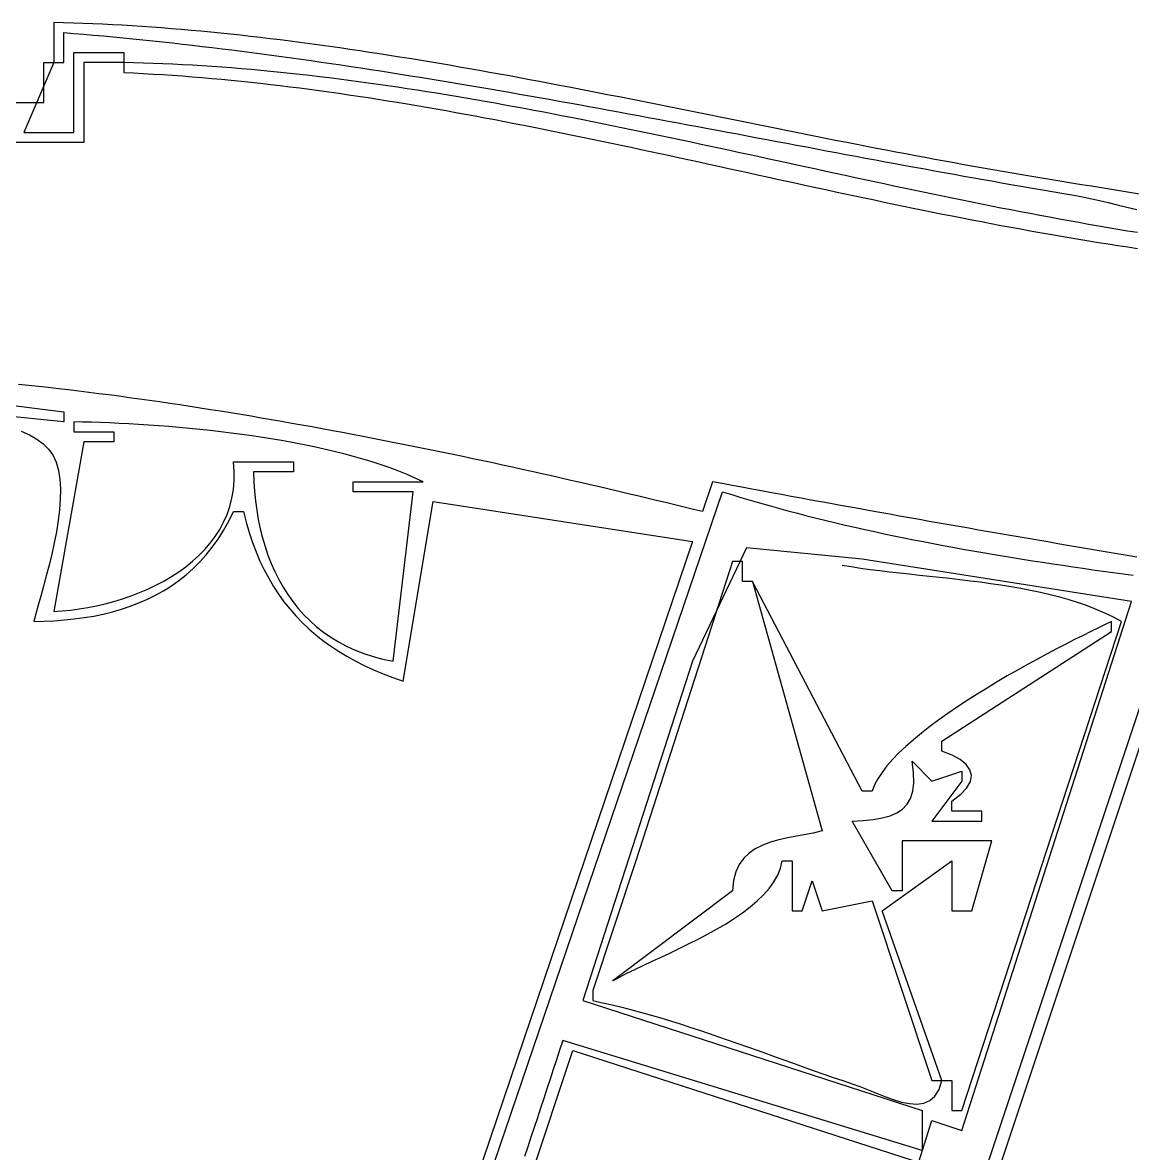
# Model space of a CAD drawing. Header units: metres. Extents: x 63 to 1153, y 57 to 743.
# Drawn here: x 388.9 to 500.1, y 481.7 to 595 of the extents above; entities that cross this region are included whole.
import ezdxf

# ---------------------------------------------------------------- set-up
doc = ezdxf.new("R2010")
doc.units = ezdxf.units.M

msp = doc.modelspace()

# ---------------------------------------------------------------- linework, layer by layer
for p, q in [((392.9748, 594.9771), (392, 595)), ((392, 595), (392, 591)), ((393.9508, 594.949), (392.9748, 594.9771)), ((394.928, 594.9155), (393.9508, 594.949)), ((395.9064, 594.8769), (394.928, 594.9155)), ((396.8858, 594.8332), (395.9064, 594.8769)), ((393, 591), (393, 594)), ((393, 594), (393.9892, 593.9202)), ((393.9892, 593.9202), (394.9786, 593.8374)), ((394.9786, 593.8374), (395.9684, 593.7516)), ((395.9684, 593.7516), (396.9583, 593.6629)), ((397.8663, 594.7844), (396.8858, 594.8332)), ((398.8478, 594.7307), (397.8663, 594.7844)), ((399.8304, 594.6722), (398.8478, 594.7307)), ((400.8139, 594.6088), (399.8304, 594.6722)), ((401.7984, 594.5408), (400.8139, 594.6088)), ((402.7838, 594.4681), (401.7984, 594.5408)), ((403.7702, 594.391), (402.7838, 594.4681)), ((404.7574, 594.3093), (403.7702, 594.391)), ((405.7455, 594.2233), (404.7574, 594.3093)), ((406.7344, 594.133), (405.7455, 594.2233)), ((407.7241, 594.0385), (406.7344, 594.133)), ((408.7146, 593.9398), (407.7241, 594.0385)), ((409.7058, 593.8372), (408.7146, 593.9398)), ((410.6978, 593.7305), (409.7058, 593.8372)), ((411.6904, 593.62), (410.6978, 593.7305)), ((396.9583, 593.6629), (397.9485, 593.5712)), ((397.9485, 593.5712), (398.939, 593.4766)), ((398.939, 593.4766), (399.9296, 593.3792)), ((399.9296, 593.3792), (400.9205, 593.279)), ((400.9205, 593.279), (401.9116, 593.176)), ((401.9116, 593.176), (402.9028, 593.0704)), ((402.9028, 593.0704), (403.8943, 592.962)), ((403.8943, 592.962), (404.8859, 592.8511)), ((404.8859, 592.8511), (405.8778, 592.7376)), ((405.8778, 592.7376), (406.8698, 592.6216)), ((406.8698, 592.6216), (407.8619, 592.5031)), ((412.6837, 593.5057), (411.6904, 593.62)), ((413.6776, 593.3876), (412.6837, 593.5057)), ((414.6722, 593.2659), (413.6776, 593.3876)), ((415.6673, 593.1407), (414.6722, 593.2659)), ((416.6629, 593.012), (415.6673, 593.1407)), ((417.6591, 592.8799), (416.6629, 593.012)), ((418.6558, 592.7445), (417.6591, 592.8799)), ((419.653, 592.6059), (418.6558, 592.7445)), ((420.6506, 592.4641), (419.653, 592.6059)), ((394, 584), (394, 592)), ((394, 592), (399, 592)), ((399, 592), (399, 591)), ((407.8619, 592.5031), (408.8542, 592.3821)), ((408.8542, 592.3821), (409.8467, 592.2588)), ((409.8467, 592.2588), (410.8393, 592.1331)), ((410.8393, 592.1331), (411.8321, 592.0051)), ((411.8321, 592.0051), (412.8249, 591.8748)), ((412.8249, 591.8748), (413.8179, 591.7424)), ((413.8179, 591.7424), (414.811, 591.6078)), ((414.811, 591.6078), (415.8042, 591.471)), ((415.8042, 591.471), (416.7976, 591.3322)), ((421.6487, 592.3192), (420.6506, 592.4641)), ((422.6471, 592.1714), (421.6487, 592.3192)), ((423.6459, 592.0207), (422.6471, 592.1714)), ((424.645, 591.8671), (423.6459, 592.0207)), ((425.6444, 591.7108), (424.645, 591.8671)), ((426.6441, 591.5519), (425.6444, 591.7108)), ((427.6441, 591.3904), (426.6441, 591.5519)), ((392, 591), (389, 584)), ((391, 587), (391, 591)), ((391, 591), (392, 591)), ((392, 591), (393, 591)), ((399, 591), (395, 591)), ((395, 591), (395, 583)), ((399.983, 590.9769), (399, 591)), ((399, 591), (399, 590)), ((400.9657, 590.9482), (399.983, 590.9769)), ((401.9483, 590.9141), (400.9657, 590.9482)), ((402.9305, 590.8746), (401.9483, 590.9141)), ((403.9126, 590.8298), (402.9305, 590.8746)), ((404.8944, 590.7798), (403.9126, 590.8298)), ((405.876, 590.7246), (404.8944, 590.7798)), ((406.8573, 590.6644), (405.876, 590.7246)), ((407.8385, 590.5992), (406.8573, 590.6644)), ((408.8194, 590.5292), (407.8385, 590.5992)), ((409.8001, 590.4543), (408.8194, 590.5292)), ((410.7806, 590.3747), (409.8001, 590.4543)), ((411.7609, 590.2905), (410.7806, 590.3747)), ((416.7976, 591.3322), (417.791, 591.1913)), ((417.791, 591.1913), (418.7845, 591.0484)), ((418.7845, 591.0484), (419.778, 590.9036)), ((419.778, 590.9036), (420.7717, 590.7569)), ((420.7717, 590.7569), (421.7654, 590.6083)), ((421.7654, 590.6083), (422.7591, 590.458)), ((422.7591, 590.458), (423.753, 590.3058)), ((428.6442, 591.2264), (427.6441, 591.3904)), ((429.6446, 591.0599), (428.6442, 591.2264)), ((430.6452, 590.8912), (429.6446, 591.0599)), ((431.6459, 590.7202), (430.6452, 590.8912)), ((432.6467, 590.547), (431.6459, 590.7202)), ((433.6476, 590.3718), (432.6467, 590.547)), ((434.6486, 590.1945), (433.6476, 590.3718)), ((399, 590), (399.9811, 589.9551)), ((399.9811, 589.9551), (400.962, 589.905)), ((400.962, 589.905), (401.9427, 589.8497)), ((401.9427, 589.8497), (402.9233, 589.7892)), ((402.9233, 589.7892), (403.9037, 589.7237)), ((403.9037, 589.7237), (404.884, 589.6532)), ((404.884, 589.6532), (405.8641, 589.5778)), ((405.8641, 589.5778), (406.844, 589.4976)), ((406.844, 589.4976), (407.8237, 589.4127)), ((407.8237, 589.4127), (408.8033, 589.3231)), ((408.8033, 589.3231), (409.7827, 589.2291)), ((409.7827, 589.2291), (410.762, 589.1305)), ((412.741, 590.2017), (411.7609, 590.2905)), ((413.7208, 590.1084), (412.741, 590.2017)), ((414.7005, 590.0108), (413.7208, 590.1084)), ((415.68, 589.9088), (414.7005, 590.0108)), ((416.6593, 589.8026), (415.68, 589.9088)), ((417.6384, 589.6923), (416.6593, 589.8026)), ((418.6174, 589.5779), (417.6384, 589.6923)), ((419.5961, 589.4596), (418.6174, 589.5779)), ((420.5747, 589.3373), (419.5961, 589.4596)), ((421.5532, 589.2112), (420.5747, 589.3373)), ((422.5314, 589.0814), (421.5532, 589.2112)), ((423.753, 590.3058), (424.7468, 590.1519)), ((424.7468, 590.1519), (425.7407, 589.9964)), ((425.7407, 589.9964), (426.7346, 589.8392)), ((426.7346, 589.8392), (427.7286, 589.6804)), ((427.7286, 589.6804), (428.7225, 589.5201)), ((428.7225, 589.5201), (429.7165, 589.3583)), ((429.7165, 589.3583), (430.7105, 589.195)), ((430.7105, 589.195), (431.7044, 589.0303)), ((435.6496, 590.0154), (434.6486, 590.1945)), ((436.6506, 589.8344), (435.6496, 590.0154)), ((437.6516, 589.6516), (436.6506, 589.8344)), ((438.6525, 589.4672), (437.6516, 589.6516)), ((439.6534, 589.2811), (438.6525, 589.4672)), ((440.6542, 589.0936), (439.6534, 589.2811)), ((410.762, 589.1305), (411.7412, 589.0276)), ((411.7412, 589.0276), (412.7202, 588.9204)), ((412.7202, 588.9204), (413.699, 588.809)), ((413.699, 588.809), (414.6777, 588.6934)), ((414.6777, 588.6934), (415.6563, 588.5739)), ((415.6563, 588.5739), (416.6347, 588.4504)), ((416.6347, 588.4504), (417.613, 588.323)), ((417.613, 588.323), (418.5912, 588.1918)), ((418.5912, 588.1918), (419.5693, 588.0569)), ((419.5693, 588.0569), (420.5472, 587.9185)), ((423.5095, 588.948), (422.5314, 589.0814)), ((424.4874, 588.811), (423.5095, 588.948)), ((425.4652, 588.6705), (424.4874, 588.811)), ((426.4428, 588.5266), (425.4652, 588.6705)), ((427.4203, 588.3794), (426.4428, 588.5266)), ((428.3976, 588.229), (427.4203, 588.3794)), ((429.3748, 588.0754), (428.3976, 588.229)), ((430.3519, 587.9188), (429.3748, 588.0754)), ((431.7044, 589.0303), (432.6984, 588.8642)), ((432.6984, 588.8642), (433.6923, 588.6968)), ((433.6923, 588.6968), (434.6862, 588.5282)), ((434.6862, 588.5282), (435.68, 588.3583)), ((435.68, 588.3583), (436.6739, 588.1872)), ((436.6739, 588.1872), (437.6676, 588.015)), ((441.6548, 588.9046), (440.6542, 589.0936)), ((442.6553, 588.7143), (441.6548, 588.9046)), ((443.6556, 588.5227), (442.6553, 588.7143)), ((444.6557, 588.3299), (443.6556, 588.5227)), ((445.6556, 588.136), (444.6557, 588.3299)), ((446.6552, 587.9411), (445.6556, 588.136)), ((359, 587), (391, 587)), ((420.5472, 587.9185), (421.525, 587.7765)), ((421.525, 587.7765), (422.5027, 587.631)), ((422.5027, 587.631), (423.4803, 587.4823)), ((423.4803, 587.4823), (424.4577, 587.3302)), ((424.4577, 587.3302), (425.4351, 587.1749)), ((425.4351, 587.1749), (426.4123, 587.0166)), ((426.4123, 587.0166), (427.3895, 586.8552)), ((431.3288, 587.7592), (430.3519, 587.9188)), ((432.3056, 587.5967), (431.3288, 587.7592)), ((433.2822, 587.4313), (432.3056, 587.5967)), ((434.2588, 587.2632), (433.2822, 587.4313)), ((435.2352, 587.0925), (434.2588, 587.2632)), ((436.2115, 586.9192), (435.2352, 587.0925)), ((437.1877, 586.7435), (436.2115, 586.9192)), ((437.6676, 588.015), (438.6613, 587.8416)), ((438.6613, 587.8416), (439.655, 587.6672)), ((439.655, 587.6672), (440.6486, 587.4918)), ((440.6486, 587.4918), (441.6421, 587.3155)), ((441.6421, 587.3155), (442.6355, 587.1382)), ((442.6355, 587.1382), (443.6288, 586.96)), ((443.6288, 586.96), (444.622, 586.781)), ((447.6545, 587.7453), (446.6552, 587.9411)), ((448.6534, 587.5486), (447.6545, 587.7453)), ((449.6521, 587.3511), (448.6534, 587.5486)), ((450.6503, 587.153), (449.6521, 587.3511)), ((451.6482, 586.9542), (450.6503, 587.153)), ((452.6456, 586.7548), (451.6482, 586.9542)), ((427.3895, 586.8552), (428.3665, 586.6909)), ((428.3665, 586.6909), (429.3435, 586.5238)), ((429.3435, 586.5238), (430.3203, 586.3539)), ((430.3203, 586.3539), (431.2971, 586.1813)), ((431.2971, 586.1813), (432.2738, 586.0062)), ((432.2738, 586.0062), (433.2504, 585.8285)), ((433.2504, 585.8285), (434.2269, 585.6484)), ((438.1638, 586.5653), (437.1877, 586.7435)), ((439.1398, 586.3848), (438.1638, 586.5653)), ((440.1156, 586.2021), (439.1398, 586.3848)), ((441.0914, 586.0172), (440.1156, 586.2021)), ((442.0671, 585.8302), (441.0914, 586.0172)), ((443.0427, 585.6413), (442.0671, 585.8302)), ((444.622, 586.781), (445.6151, 586.6012)), ((445.6151, 586.6012), (446.6081, 586.4207)), ((446.6081, 586.4207), (447.601, 586.2395)), ((447.601, 586.2395), (448.5938, 586.0576)), ((448.5938, 586.0576), (449.5864, 585.8751)), ((449.5864, 585.8751), (450.5789, 585.692)), ((453.6426, 586.5551), (452.6456, 586.7548)), ((454.6391, 586.3549), (453.6426, 586.5551)), ((455.6351, 586.1545), (454.6391, 586.3549)), ((456.6305, 585.9539), (455.6351, 586.1545)), ((457.6254, 585.7532), (456.6305, 585.9539)), ((434.2269, 585.6484), (435.2033, 585.466)), ((435.2033, 585.466), (436.1796, 585.2813)), ((436.1796, 585.2813), (437.1559, 585.0944)), ((437.1559, 585.0944), (438.1321, 584.9055)), ((438.1321, 584.9055), (439.1083, 584.7146)), ((439.1083, 584.7146), (440.0843, 584.5217)), ((444.0183, 585.4504), (443.0427, 585.6413)), ((444.9937, 585.2577), (444.0183, 585.4504)), ((445.9691, 585.0633), (444.9937, 585.2577)), ((446.9443, 584.8673), (445.9691, 585.0633)), ((447.9196, 584.6696), (446.9443, 584.8673)), ((448.8947, 584.4705), (447.9196, 584.6696)), ((450.5789, 585.692), (451.5712, 585.5084)), ((451.5712, 585.5084), (452.5634, 585.3244)), ((452.5634, 585.3244), (453.5554, 585.1399)), ((453.5554, 585.1399), (454.5473, 584.955)), ((454.5473, 584.955), (455.5389, 584.7698)), ((455.5389, 584.7698), (456.5304, 584.5843)), ((458.6197, 585.5524), (457.6254, 585.7532)), ((459.6133, 585.3516), (458.6197, 585.5524)), ((460.6064, 585.151), (459.6133, 585.3516)), ((461.5987, 584.9506), (460.6064, 585.151)), ((462.5903, 584.7504), (461.5987, 584.9506)), ((463.5813, 584.5506), (462.5903, 584.7504)), ((389, 584), (394, 584)), ((440.0843, 584.5217), (441.0603, 584.3271)), ((441.0603, 584.3271), (442.0363, 584.1307)), ((442.0363, 584.1307), (443.0121, 583.9326)), ((443.0121, 583.9326), (443.988, 583.733)), ((443.988, 583.733), (444.9638, 583.5319)), ((444.9638, 583.5319), (445.9395, 583.3293)), ((449.8698, 584.2699), (448.8947, 584.4705)), ((450.8448, 584.0681), (449.8698, 584.2699)), ((451.8198, 583.8649), (450.8448, 584.0681)), ((452.7947, 583.6607), (451.8198, 583.8649)), ((453.7696, 583.4553), (452.7947, 583.6607)), ((456.5304, 584.5843), (457.5217, 584.3985)), ((457.5217, 584.3985), (458.5128, 584.2125)), ((458.5128, 584.2125), (459.5037, 584.0263)), ((459.5037, 584.0263), (460.4943, 583.8401)), ((460.4943, 583.8401), (461.4848, 583.6537)), ((461.4848, 583.6537), (462.475, 583.4673)), ((464.5714, 584.3513), (463.5813, 584.5506)), ((465.5608, 584.1525), (464.5714, 584.3513)), ((466.5494, 583.9543), (465.5608, 584.1525)), ((467.5371, 583.7569), (466.5494, 583.9543)), ((468.524, 583.5602), (467.5371, 583.7569)), ((469.5099, 583.3643), (468.524, 583.5602)), ((395, 583), (388, 583)), ((445.9395, 583.3293), (446.9152, 583.1255)), ((446.9152, 583.1255), (447.8908, 582.9204)), ((447.8908, 582.9204), (448.8664, 582.7142)), ((448.8664, 582.7142), (449.842, 582.507)), ((449.842, 582.507), (450.8175, 582.2987)), ((454.7444, 583.249), (453.7696, 583.4553)), ((455.7192, 583.0417), (454.7444, 583.249)), ((456.694, 582.8336), (455.7192, 583.0417)), ((457.6687, 582.6248), (456.694, 582.8336)), ((458.6434, 582.4153), (457.6687, 582.6248)), ((459.618, 582.2052), (458.6434, 582.4153)), ((462.475, 583.4673), (463.465, 583.281)), ((463.465, 583.281), (464.4548, 583.0947)), ((464.4548, 583.0947), (465.4443, 582.9085)), ((465.4443, 582.9085), (466.4335, 582.7224)), ((466.4335, 582.7224), (467.4225, 582.5365)), ((467.4225, 582.5365), (468.4112, 582.3509)), ((470.495, 583.1694), (469.5099, 583.3643)), ((471.4791, 582.9755), (470.495, 583.1694)), ((472.4622, 582.7827), (471.4791, 582.9755)), ((473.4443, 582.5911), (472.4622, 582.7827)), ((474.4254, 582.4007), (473.4443, 582.5911)), ((475.4055, 582.2117), (474.4254, 582.4007)), ((450.8175, 582.2987), (451.793, 582.0896)), ((451.793, 582.0896), (452.7685, 581.8796)), ((452.7685, 581.8796), (453.7439, 581.669)), ((453.7439, 581.669), (454.7193, 581.4577)), ((454.7193, 581.4577), (455.6947, 581.2458)), ((460.5927, 581.9947), (459.618, 582.2052)), ((461.5673, 581.7837), (460.5927, 581.9947)), ((462.5419, 581.5724), (461.5673, 581.7837)), ((463.5165, 581.3608), (462.5419, 581.5724)), ((464.4911, 581.1491), (463.5165, 581.3608)), ((468.4112, 582.3509), (469.3997, 582.1655)), ((469.3997, 582.1655), (470.3878, 581.9805)), ((470.3878, 581.9805), (471.3757, 581.7959)), ((471.3757, 581.7959), (472.3632, 581.6116)), ((472.3632, 581.6116), (473.3505, 581.4278)), ((473.3505, 581.4278), (474.3375, 581.2445)), ((476.3844, 582.0242), (475.4055, 582.2117)), ((477.3623, 581.8381), (476.3844, 582.0242)), ((478.339, 581.6537), (477.3623, 581.8381)), ((479.3146, 581.4709), (478.339, 581.6537)), ((480.2889, 581.2898), (479.3146, 581.4709)), ((481.262, 581.1106), (480.2889, 581.2898)), ((455.6947, 581.2458), (456.6701, 581.0335)), ((456.6701, 581.0335), (457.6455, 580.8208)), ((457.6455, 580.8208), (458.6208, 580.6078)), ((458.6208, 580.6078), (459.5962, 580.3946)), ((459.5962, 580.3946), (460.5715, 580.1812)), ((460.5715, 580.1812), (461.5468, 579.9678)), ((465.4657, 580.9373), (464.4911, 581.1491)), ((466.4402, 580.7255), (465.4657, 580.9373)), ((467.4148, 580.5137), (466.4402, 580.7255)), ((468.3894, 580.3022), (467.4148, 580.5137)), ((469.364, 580.0909), (468.3894, 580.3022)), ((474.3375, 581.2445), (475.3241, 581.0618)), ((475.3241, 581.0618), (476.3104, 580.8797)), ((476.3104, 580.8797), (477.2964, 580.6981)), ((477.2964, 580.6981), (478.282, 580.5173)), ((478.282, 580.5173), (479.2673, 580.3372)), ((479.2673, 580.3372), (480.2522, 580.1579)), ((480.2522, 580.1579), (481.2368, 579.9794)), ((482.2339, 580.9334), (481.262, 581.1106)), ((483.2045, 580.7581), (482.2339, 580.9334)), ((484.1739, 580.5849), (483.2045, 580.7581)), ((485.1418, 580.4139), (484.1739, 580.5849)), ((486.1085, 580.2451), (485.1418, 580.4139)), ((487.0737, 580.0786), (486.1085, 580.2451)), ((461.5468, 579.9678), (462.5222, 579.7545)), ((462.5222, 579.7545), (463.4975, 579.5413)), ((463.4975, 579.5413), (464.4728, 579.3283)), ((464.4728, 579.3283), (465.4482, 579.1156)), ((465.4482, 579.1156), (466.4236, 578.9033)), ((470.3386, 579.8799), (469.364, 580.0909)), ((471.3133, 579.6693), (470.3386, 579.8799)), ((472.2879, 579.4592), (471.3133, 579.6693)), ((473.2626, 579.2497), (472.2879, 579.4592)), ((474.2373, 579.0409), (473.2626, 579.2497)), ((475.2121, 578.8328), (474.2373, 579.0409)), ((481.2368, 579.9794), (482.221, 579.8017)), ((482.221, 579.8017), (483.2048, 579.625)), ((483.2048, 579.625), (484.1882, 579.4492)), ((484.1882, 579.4492), (485.1713, 579.2743)), ((485.1713, 579.2743), (486.1539, 579.1006)), ((486.1539, 579.1006), (487.1362, 578.9279)), ((488.0376, 579.9146), (487.0737, 580.0786)), ((489, 579.7531), (488.0376, 579.9146)), ((489.9993, 579.5867), (489, 579.7531)), ((490.9987, 579.4208), (489.9993, 579.5867)), ((491.9981, 579.2554), (490.9987, 579.4208)), ((492.9975, 579.0904), (491.9981, 579.2554)), ((493.997, 578.9259), (492.9975, 579.0904)), ((466.4236, 578.9033), (467.3989, 578.6914)), ((467.3989, 578.6914), (468.3743, 578.4801)), ((468.3743, 578.4801), (469.3497, 578.2695)), ((469.3497, 578.2695), (470.3252, 578.0595)), ((470.3252, 578.0595), (471.3006, 577.8504)), ((476.1869, 578.6256), (475.2121, 578.8328)), ((477.1617, 578.4192), (476.1869, 578.6256)), ((478.1366, 578.2139), (477.1617, 578.4192)), ((479.1115, 578.0096), (478.1366, 578.2139)), ((480.0864, 577.8065), (479.1115, 578.0096)), ((487.1362, 578.9279), (488.118, 578.7563)), ((488.118, 578.7563), (489.0994, 578.5859)), ((489.0994, 578.5859), (490.0804, 578.4167)), ((490.0804, 578.4167), (491.061, 578.2488)), ((491.061, 578.2488), (492.0411, 578.0822)), ((492.0411, 578.0822), (493.0207, 577.9169)), ((493.0207, 577.9169), (494, 577.7531)), ((494.9965, 578.7618), (493.997, 578.9259)), ((495.9961, 578.5982), (494.9965, 578.7618)), ((496.9957, 578.4351), (495.9961, 578.5982)), ((497.9953, 578.2724), (496.9957, 578.4351)), ((498.995, 578.1101), (497.9953, 578.2724)), ((499.9947, 577.9483), (498.995, 578.1101)), ((500.9945, 577.787), (499.9947, 577.9483)), ((471.3006, 577.8504), (472.2761, 577.6422)), ((472.2761, 577.6422), (473.2516, 577.4349)), ((473.2516, 577.4349), (474.2272, 577.2287)), ((474.2272, 577.2287), (475.2028, 577.0237)), ((475.2028, 577.0237), (476.1784, 576.8199)), ((476.1784, 576.8199), (477.1541, 576.6174)), ((481.0615, 577.6046), (480.0864, 577.8065)), ((482.0365, 577.4041), (481.0615, 577.6046)), ((483.0117, 577.2049), (482.0365, 577.4041)), ((483.9869, 577.0073), (483.0117, 577.2049)), ((484.9622, 576.8112), (483.9869, 577.0073)), ((485.9375, 576.6168), (484.9622, 576.8112)), ((494, 577.7531), (494.5973, 577.645)), ((494.5973, 577.645), (495.2662, 577.5091)), ((495.2662, 577.5091), (496.002, 577.3481)), ((496.002, 577.3481), (496.7998, 577.1647)), ((496.7998, 577.1647), (497.6548, 576.9615)), ((497.6548, 576.9615), (498.5622, 576.7412)), ((498.5622, 576.7412), (499.5171, 576.5064)), ((477.1541, 576.6174), (478.1298, 576.4163)), ((478.1298, 576.4163), (479.1055, 576.2167)), ((479.1055, 576.2167), (480.0814, 576.0186)), ((480.0814, 576.0186), (481.0572, 575.8223)), ((481.0572, 575.8223), (482.0331, 575.6276)), ((482.0331, 575.6276), (483.0091, 575.4348)), ((486.913, 576.4241), (485.9375, 576.6168)), ((487.8885, 576.2333), (486.913, 576.4241)), ((488.8641, 576.0443), (487.8885, 576.2333)), ((489.8398, 575.8574), (488.8641, 576.0443)), ((490.8155, 575.6725), (489.8398, 575.8574)), ((491.7914, 575.4898), (490.8155, 575.6725)), ((499.5171, 576.5064), (500.5148, 576.2598)), ((483.0091, 575.4348), (483.9852, 575.2439)), ((483.9852, 575.2439), (484.9613, 575.055)), ((484.9613, 575.055), (485.9375, 574.8682)), ((485.9375, 574.8682), (486.9137, 574.6836)), ((486.9137, 574.6836), (487.89, 574.5012)), ((487.89, 574.5012), (488.8664, 574.3211)), ((492.7674, 575.3093), (491.7914, 575.4898)), ((493.7435, 575.1311), (492.7674, 575.3093)), ((494.7196, 574.9553), (493.7435, 575.1311)), ((495.6959, 574.782), (494.7196, 574.9553)), ((496.6723, 574.6113), (495.6959, 574.782)), ((497.6489, 574.4432), (496.6723, 574.6113)), ((488.8664, 574.3211), (489.8429, 574.1435)), ((489.8429, 574.1435), (490.8195, 573.9684)), ((490.8195, 573.9684), (491.7961, 573.7959)), ((491.7961, 573.7959), (492.7729, 573.626)), ((492.7729, 573.626), (493.7497, 573.4589)), ((493.7497, 573.4589), (494.7266, 573.2947)), ((498.6255, 574.2779), (497.6489, 574.4432)), ((499.6023, 574.1154), (498.6255, 574.2779)), ((500.5792, 573.9558), (499.6023, 574.1154)), ((494.7266, 573.2947), (495.7036, 573.1333)), ((495.7036, 573.1333), (496.6807, 572.975)), ((496.6807, 572.975), (497.658, 572.8199)), ((497.658, 572.8199), (498.6353, 572.6678)), ((498.6353, 572.6678), (499.6127, 572.5191)), ((499.6127, 572.5191), (500.5903, 572.3737)), ((369, 559), (393, 556)), ((389.4634, 558.6443), (388.4636, 558.7483)), ((390.4652, 558.5367), (389.4634, 558.6443)), ((391.4686, 558.4256), (390.4652, 558.5367)), ((392.4738, 558.3111), (391.4686, 558.4256)), ((393.4806, 558.1932), (392.4738, 558.3111)), ((394.4888, 558.072), (393.4806, 558.1932)), ((395.4984, 557.9474), (394.4888, 558.072)), ((396.5094, 557.8196), (395.4984, 557.9474)), ((397.5216, 557.6886), (396.5094, 557.8196)), ((398.5349, 557.5545), (397.5216, 557.6886)), ((399.5492, 557.4173), (398.5349, 557.5545)), ((393, 555), (373, 557)), ((400.5645, 557.2771), (399.5492, 557.4173)), ((401.5807, 557.1339), (400.5645, 557.2771)), ((402.5976, 556.9878), (401.5807, 557.1339)), ((403.6151, 556.8388), (402.5976, 556.9878)), ((404.6333, 556.687), (403.6151, 556.8388)), ((405.6519, 556.5324), (404.6333, 556.687)), ((406.6709, 556.3752), (405.6519, 556.5324)), ((407.6902, 556.2152), (406.6709, 556.3752)), ((393, 556), (393, 555)), ((408.7097, 556.0527), (407.6902, 556.2152)), ((409.7293, 555.8876), (408.7097, 556.0527)), ((410.749, 555.72), (409.7293, 555.8876)), ((411.7686, 555.55), (410.749, 555.72)), ((412.788, 555.3775), (411.7686, 555.55)), ((413.8071, 555.2028), (412.788, 555.3775)), ((414.8259, 555.0257), (413.8071, 555.2028)), ((394, 555), (394, 554)), ((394.8672, 554.9797), (394, 555)), ((395.7571, 554.9539), (394.8672, 554.9797)), ((396.6682, 554.9224), (395.7571, 554.9539)), ((397.5989, 554.885), (396.6682, 554.9224)), ((398.5478, 554.8414), (397.5989, 554.885)), ((399.5135, 554.7912), (398.5478, 554.8414)), ((400.4944, 554.7344), (399.5135, 554.7912)), ((401.4892, 554.6705), (400.4944, 554.7344)), ((402.4963, 554.5994), (401.4892, 554.6705)), ((403.5143, 554.5208), (402.4963, 554.5994)), ((404.5417, 554.4344), (403.5143, 554.5208)), ((405.5771, 554.34), (404.5417, 554.4344)), ((406.6189, 554.2373), (405.5771, 554.34)), ((407.6658, 554.1261), (406.6189, 554.2373)), ((408.7162, 554.0061), (407.6658, 554.1261)), ((415.8443, 554.8464), (414.8259, 555.0257)), ((416.8622, 554.665), (415.8443, 554.8464)), ((417.8794, 554.4814), (416.8622, 554.665)), ((418.8959, 554.2957), (417.8794, 554.4814)), ((419.9116, 554.108), (418.8959, 554.2957)), ((420.9264, 553.9183), (419.9116, 554.108)), ((388.7347, 554.0557), (389.5578, 553.6837)), ((389.5578, 553.6837), (390.2953, 553.2635)), ((390.2953, 553.2635), (390.936, 552.792)), ((395, 553), (392, 536)), ((394, 554), (398, 554)), ((398, 553), (395, 553)), ((398, 554), (398, 553)), ((409.7687, 553.877), (408.7162, 554.0061)), ((410.8219, 553.7386), (409.7687, 553.877)), ((411.8742, 553.5907), (410.8219, 553.7386)), ((412.9241, 553.433), (411.8742, 553.5907)), ((413.9703, 553.2651), (412.9241, 553.433)), ((415.0113, 553.087), (413.9703, 553.2651)), ((416.0456, 552.8982), (415.0113, 553.087)), ((421.9402, 553.7268), (420.9264, 553.9183)), ((422.9529, 553.5333), (421.9402, 553.7268)), ((423.9645, 553.3381), (422.9529, 553.5333)), ((424.9748, 553.1411), (423.9645, 553.3381)), ((425.9837, 552.9423), (424.9748, 553.1411)), ((426.9911, 552.742), (425.9837, 552.9423)), ((390.936, 552.792), (391.4689, 552.2662)), ((391.4689, 552.2662), (391.8827, 551.6828)), ((417.0716, 552.6986), (416.0456, 552.8982)), ((418.0881, 552.4879), (417.0716, 552.6986)), ((419.0934, 552.2659), (418.0881, 552.4879)), ((420.0862, 552.0322), (419.0934, 552.2659)), ((421.0649, 551.7866), (420.0862, 552.0322)), ((427.9971, 552.54), (426.9911, 552.742)), ((429.0014, 552.3365), (427.9971, 552.54)), ((430.0039, 552.1315), (429.0014, 552.3365)), ((431.0047, 551.925), (430.0039, 552.1315)), ((432.0035, 551.7172), (431.0047, 551.925)), ((391.8827, 551.6828), (392.219, 550.9522)), ((392.219, 550.9522), (392.4544, 550.1321)), ((410.0727, 550.037), (410, 551)), ((410, 551), (416, 551)), ((416, 551), (416, 550)), ((422.0281, 551.529), (421.0649, 551.7866)), ((422.9744, 551.2589), (422.0281, 551.529)), ((423.9022, 550.9762), (422.9744, 551.2589)), ((424.8101, 550.6806), (423.9022, 550.9762)), ((425.6967, 550.3718), (424.8101, 550.6806)), ((433.0003, 551.508), (432.0035, 551.7172)), ((433.995, 551.2976), (433.0003, 551.508)), ((434.9876, 551.0859), (433.995, 551.2976)), ((435.9778, 550.8731), (434.9876, 551.0859)), ((436.9657, 550.6591), (435.9778, 550.8731)), ((392.4544, 550.1321), (392.5978, 549.2339)), ((410.0687, 549.1071), (410.0727, 550.037)), ((416, 550), (412, 550)), ((412, 550), (412.036, 549.0157)), ((426.5604, 550.0496), (425.6967, 550.3718)), ((427.3998, 549.7137), (426.5604, 550.0496)), ((428.2135, 549.3639), (427.3998, 549.7137)), ((437.9511, 550.444), (436.9657, 550.6591)), ((438.934, 550.228), (437.9511, 550.444)), ((439.9142, 550.0109), (438.934, 550.228)), ((440.8917, 549.793), (439.9142, 550.0109)), ((441.8663, 549.5742), (440.8917, 549.793)), ((442.838, 549.3546), (441.8663, 549.5742)), ((392.5978, 549.2339), (392.6583, 548.2694)), ((409.9914, 548.2101), (410.0687, 549.1071)), ((412.036, 549.0157), (412.1025, 548.0422)), ((422, 548), (422, 549)), ((422, 549), (429, 549)), ((429, 549), (428.2135, 549.3639)), ((443.8067, 549.1343), (442.838, 549.3546)), ((444.7723, 548.9132), (443.8067, 549.1343)), ((445.7347, 548.6915), (444.7723, 548.9132)), ((446.6938, 548.4692), (445.7347, 548.6915)), ((447.6495, 548.2464), (446.6938, 548.4692)), ((458, 549), (457, 546)), ((458.9857, 548.8139), (458, 549)), ((459.9716, 548.6283), (458.9857, 548.8139)), ((460.9577, 548.4433), (459.9716, 548.6283)), ((461.944, 548.2589), (460.9577, 548.4433)), ((392.6583, 548.2694), (392.6449, 547.2502)), ((409.6295, 546.5142), (409.8439, 547.3458)), ((409.8439, 547.3458), (409.9914, 548.2101)), ((412.1025, 548.0422), (412.1997, 547.0808)), ((428, 548), (422, 548)), ((426, 451), (459, 548)), ((426, 531), (428, 548)), ((448.6017, 548.0231), (447.6495, 548.2464)), ((449.5503, 547.7993), (448.6017, 548.0231)), ((450.4953, 547.5752), (449.5503, 547.7993)), ((451.4366, 547.3507), (450.4953, 547.5752)), ((452.3739, 547.126), (451.4366, 547.3507)), ((459, 548), (459.9267, 547.7104)), ((459.9267, 547.7104), (460.8572, 547.4265)), ((460.8572, 547.4265), (461.7914, 547.1483)), ((462.9305, 548.075), (461.944, 548.2589)), ((463.9172, 547.8916), (462.9305, 548.075)), ((464.9041, 547.7087), (463.9172, 547.8916)), ((465.8911, 547.5264), (464.9041, 547.7087)), ((466.8784, 547.3445), (465.8911, 547.5264)), ((467.8658, 547.1632), (466.8784, 547.3445)), ((392.5667, 546.188), (392.4325, 545.0945)), ((392.6449, 547.2502), (392.5667, 546.188)), ((409.3515, 545.7151), (409.6295, 546.5142)), ((412.1997, 547.0808), (412.3282, 546.1329)), ((412.3282, 546.1329), (412.4885, 545.1998)), ((427, 529), (430, 547)), ((430, 547), (456, 543)), ((453.3074, 546.901), (452.3739, 547.126)), ((454.2368, 546.6758), (453.3074, 546.901)), ((455.1621, 546.4506), (454.2368, 546.6758)), ((456.0832, 546.2253), (455.1621, 546.4506)), ((457, 546), (456.0832, 546.2253)), ((461.7914, 547.1483), (462.729, 546.8757)), ((462.729, 546.8757), (463.6702, 546.6085)), ((463.6702, 546.6085), (464.6147, 546.3466)), ((464.6147, 546.3466), (465.5625, 546.09)), ((468.8534, 546.9825), (467.8658, 547.1632)), ((469.8412, 546.8022), (468.8534, 546.9825)), ((470.8291, 546.6224), (469.8412, 546.8022)), ((471.8173, 546.4431), (470.8291, 546.6224)), ((472.8056, 546.2643), (471.8173, 546.4431)), ((473.794, 546.086), (472.8056, 546.2643)), ((392.4325, 545.0945), (392.2515, 543.9813)), ((409.0035, 544.1179), (409.5186, 545.0324)), ((409.013, 544.9484), (409.3515, 545.7151)), ((409.5186, 545.0324), (410, 546)), ((410, 546), (411, 546)), ((411, 546), (411.272, 544.9356)), ((412.4885, 545.1998), (412.681, 544.283)), ((465.5625, 546.09), (466.5135, 545.8385)), ((466.5135, 545.8385), (467.4676, 545.592)), ((467.4676, 545.592), (468.4248, 545.3505)), ((468.4248, 545.3505), (469.3849, 545.1138)), ((469.3849, 545.1138), (470.348, 544.8819)), ((474.7826, 545.9083), (473.794, 546.086)), ((475.7714, 545.7309), (474.7826, 545.9083)), ((476.7603, 545.5541), (475.7714, 545.7309)), ((477.7494, 545.3778), (476.7603, 545.5541)), ((478.7387, 545.2019), (477.7494, 545.3778)), ((479.7281, 545.0265), (478.7387, 545.2019)), ((480.7176, 544.8515), (479.7281, 545.0265)), ((392.2515, 543.9813), (392.0326, 542.86)), ((408.1676, 543.5119), (408.6173, 544.2141)), ((408.4554, 543.2552), (409.0035, 544.1179)), ((408.6173, 544.2141), (409.013, 544.9484)), ((411.272, 544.9356), (411.5734, 543.9091)), ((411.5734, 543.9091), (411.9042, 542.9196)), ((412.681, 544.283), (412.9061, 543.3837)), ((470.348, 544.8819), (471.3138, 544.6545)), ((471.3138, 544.6545), (472.2823, 544.4318)), ((472.2823, 544.4318), (473.2535, 544.2134)), ((473.2535, 544.2134), (474.2272, 543.9994)), ((474.2272, 543.9994), (475.2034, 543.7896)), ((481.7073, 544.6771), (480.7176, 544.8515)), ((482.6972, 544.5031), (481.7073, 544.6771)), ((483.6872, 544.3295), (482.6972, 544.5031)), ((484.6773, 544.1564), (483.6872, 544.3295)), ((485.6675, 543.9837), (484.6773, 544.1564)), ((486.6579, 543.8115), (485.6675, 543.9837)), ((392.0326, 542.86), (391.7848, 541.7424)), ((407.1194, 542.2037), (407.6672, 542.8418)), ((407.6672, 542.8418), (408.1676, 543.5119)), ((407.8755, 542.4432), (408.4554, 543.2552)), ((411.9042, 542.9196), (412.2646, 541.9664)), ((412.9061, 543.3837), (413.1644, 542.5034)), ((456, 543), (418, 431)), ((475.2034, 543.7896), (476.1819, 543.584)), ((476.1819, 543.584), (477.1628, 543.3824)), ((477.1628, 543.3824), (478.1459, 543.1847)), ((478.1459, 543.1847), (479.1311, 542.9909)), ((479.1311, 542.9909), (480.1183, 542.8008)), ((480.1183, 542.8008), (481.1075, 542.6143)), ((487.6485, 543.6398), (486.6579, 543.8115)), ((488.6391, 543.4684), (487.6485, 543.6398)), ((489.6299, 543.2975), (488.6391, 543.4684)), ((490.6208, 543.127), (489.6299, 543.2975)), ((491.6118, 542.957), (490.6208, 543.127)), ((492.603, 542.7874), (491.6118, 542.957)), ((493.5943, 542.6182), (492.603, 542.7874)), ((391.7848, 541.7424), (391.5172, 540.64)), ((405.8942, 541.0229), (406.5273, 541.5974)), ((406.5273, 541.5974), (407.1194, 542.2037)), ((406.6235, 540.9665), (407.2645, 541.6807)), ((407.2645, 541.6807), (407.8755, 542.4432)), ((412.2646, 541.9664), (412.6549, 541.0488)), ((413.1644, 542.5034), (413.4562, 541.6434)), ((413.4562, 541.6434), (413.7821, 540.8052)), ((461.419, 542.3572), (456, 531)), ((473, 541.2469), (461.419, 542.3572)), ((481.1075, 542.6143), (482.0986, 542.4313)), ((482.0986, 542.4313), (483.0915, 542.2518)), ((483.0915, 542.2518), (484.0861, 542.0756)), ((484.0861, 542.0756), (485.0824, 541.9027)), ((485.0824, 541.9027), (486.0801, 541.7329)), ((486.0801, 541.7329), (487.0794, 541.5661)), ((494.5856, 542.4494), (493.5943, 542.6182)), ((495.5771, 542.281), (494.5856, 542.4494)), ((496.5687, 542.113), (495.5771, 542.281)), ((497.5605, 541.9455), (496.5687, 542.113)), ((498.5523, 541.7783), (497.5605, 541.9455)), ((499.5442, 541.6115), (498.5523, 541.7783)), ((500.5362, 541.4451), (499.5442, 541.6115)), ((391.5172, 540.64), (391.2388, 539.5646)), ((404.5181, 539.9686), (405.2234, 540.48)), ((405.2234, 540.48), (405.8942, 541.0229)), ((405.9535, 540.2993), (406.6235, 540.9665)), ((412.6549, 541.0488), (413.0752, 540.1661)), ((413.7821, 540.8052), (414.1426, 539.9901)), ((460, 541), (450.3333, 511)), ((461, 541), (460, 541)), ((461, 539), (461, 541)), ((471.9168, 540.4576), (471, 540.6111)), ((500, 537), (473, 541.2469)), ((487.0794, 541.5661), (488.08, 541.4022)), ((488.08, 541.4022), (489.082, 541.2412)), ((489.082, 541.2412), (490.0851, 541.0828)), ((490.0851, 541.0828), (491.0894, 540.9272)), ((491.0894, 540.9272), (492.0948, 540.774)), ((492.0948, 540.774), (493.1011, 540.6233)), ((493.1011, 540.6233), (494.1083, 540.4749)), ((494.1083, 540.4749), (495.1163, 540.3287)), ((391.2388, 539.5646), (390.9586, 538.5279)), ((403.0168, 539.0398), (403.7815, 539.4886)), ((403.7815, 539.4886), (404.5181, 539.9686)), ((404.5299, 539.1017), (405.2553, 539.6781)), ((405.2553, 539.6781), (405.9535, 540.2993)), ((413.0752, 540.1661), (413.5257, 539.3173)), ((414.1426, 539.9901), (414.538, 539.1994)), ((472.851, 540.3154), (471.9168, 540.4576)), ((473.8009, 540.183), (472.851, 540.3154)), ((474.765, 540.0588), (473.8009, 540.183)), ((475.7418, 539.9412), (474.765, 540.0588)), ((476.7297, 539.8286), (475.7418, 539.9412)), ((477.7272, 539.7195), (476.7297, 539.8286)), ((478.7328, 539.6122), (477.7272, 539.7195)), ((479.7449, 539.5053), (478.7328, 539.6122)), ((480.7621, 539.3971), (479.7449, 539.5053)), ((481.7827, 539.286), (480.7621, 539.3971)), ((495.1163, 540.3287), (496.125, 540.1846)), ((496.125, 540.1846), (497.1343, 540.0426)), ((497.1343, 540.0426), (498.1442, 539.9025)), ((498.1442, 539.9025), (499.1546, 539.7642)), ((499.1546, 539.7642), (500.1654, 539.6276)), ((390.9586, 538.5279), (390.6856, 537.5413)), ((400.5871, 537.8801), (401.4164, 538.2357)), ((401.4164, 538.2357), (402.2274, 538.6222)), ((402.2274, 538.6222), (403.0168, 539.0398)), ((403.0013, 538.0783), (403.7782, 538.5688)), ((403.7782, 538.5688), (404.5299, 539.1017)), ((413.5257, 539.3173), (414.0065, 538.5019)), ((414.0065, 538.5019), (414.5179, 537.719)), ((414.538, 539.1994), (414.9688, 538.4346)), ((414.9688, 538.4346), (415.4356, 537.697)), ((462, 539), (461, 539)), ((462, 539), (469, 514)), ((473, 518), (462, 539)), ((482.8052, 539.1705), (481.7827, 539.286)), ((483.8282, 539.0489), (482.8052, 539.1705)), ((484.85, 538.9198), (483.8282, 539.0489)), ((485.8692, 538.7816), (484.85, 538.9198)), ((486.8842, 538.6325), (485.8692, 538.7816)), ((487.8934, 538.4712), (486.8842, 538.6325)), ((488.8954, 538.2959), (487.8934, 538.4712)), ((489.8886, 538.1052), (488.8954, 538.2959)), ((390.6856, 537.5413), (390.4288, 536.6167)), ((398.0218, 536.9977), (398.8866, 537.2612)), ((398.8866, 537.2612), (399.7428, 537.5553)), ((399.7428, 537.5553), (400.5871, 537.8801)), ((400.5282, 536.8493), (401.3753, 537.2198)), ((401.3753, 537.2198), (402.2, 537.629)), ((402.2, 537.629), (403.0013, 538.0783)), ((414.5179, 537.719), (415.06, 536.9678)), ((415.4356, 537.697), (415.9387, 536.988)), ((490.8715, 537.8975), (489.8886, 538.1052)), ((491.8425, 537.6711), (490.8715, 537.8975)), ((492.8002, 537.4245), (491.8425, 537.6711)), ((493.7429, 537.1561), (492.8002, 537.4245)), ((494.6691, 536.8643), (493.7429, 537.1561)), ((390.4288, 536.6167), (390.1973, 535.7657)), ((392, 536), (392.8341, 536.0526)), ((392.8341, 536.0526), (393.6824, 536.1349)), ((393.6824, 536.1349), (394.5415, 536.2472)), ((394.5415, 536.2472), (395.4083, 536.3895)), ((395.4083, 536.3895), (396.2794, 536.562)), ((396.2794, 536.562), (397.1516, 536.7646)), ((396.9343, 535.7324), (397.8617, 535.9593)), ((397.1516, 536.7646), (398.0218, 536.9977)), ((397.8617, 535.9593), (398.7705, 536.2203)), ((398.7705, 536.2203), (399.6596, 536.5166)), ((399.6596, 536.5166), (400.5282, 536.8493)), ((415.06, 536.9678), (415.633, 536.2477)), ((415.633, 536.2477), (416.237, 535.5578)), ((415.9387, 536.988), (416.4787, 536.309)), ((416.4787, 536.309), (417.0559, 535.6614)), ((483, 484), (500, 537)), ((504, 536), (485, 479)), ((495.5774, 536.5476), (494.6691, 536.8643)), ((496.4662, 536.2044), (495.5774, 536.5476)), ((497.3339, 535.8331), (496.4662, 536.2044)), ((390.1973, 535.7657), (390, 535)), ((390, 535), (391.0313, 535.0212)), ((391.0313, 535.0212), (392.0507, 535.0682)), ((392.0507, 535.0682), (393.0571, 535.1423)), ((393.0571, 535.1423), (394.0497, 535.2445)), ((394.0497, 535.2445), (395.0273, 535.3762)), ((395.0273, 535.3762), (395.9892, 535.5384)), ((395.9892, 535.5384), (396.9343, 535.7324)), ((416.237, 535.5578), (416.8724, 534.8975)), ((416.8724, 534.8975), (417.5391, 534.2659)), ((417.0559, 535.6614), (417.671, 535.0465)), ((417.671, 535.0465), (418.3242, 534.4656)), ((483, 486), (499, 535)), ((486, 478), (505, 535)), ((498.179, 535.4322), (497.3339, 535.8331)), ((498, 535), (497.3707, 534.6991)), ((498, 534), (498, 535)), ((499, 535), (498.179, 535.4322)), ((417.5391, 534.2659), (418.2375, 533.6623)), ((418.3242, 534.4656), (419.0161, 533.9203)), ((419.0161, 533.9203), (419.7472, 533.4118)), ((481, 523), (498, 534)), ((495.9322, 533.9984), (495.1337, 533.6017)), ((496.6797, 534.3647), (495.9322, 533.9984)), ((497.3707, 534.6991), (496.6797, 534.3647)), ((418.2375, 533.6623), (418.9677, 533.086)), ((418.9677, 533.086), (419.7299, 532.5361)), ((419.7299, 532.5361), (420.5242, 532.012)), ((419.7472, 533.4118), (420.5179, 532.9416)), ((420.5179, 532.9416), (421.3287, 532.5109)), ((493.405, 532.7239), (492.4854, 532.2461)), ((494.2895, 533.1763), (493.405, 532.7239)), ((495.1337, 533.6017), (494.2895, 533.1763)), ((420.5242, 532.012), (421.3509, 531.5128)), ((421.3287, 532.5109), (422.18, 532.1213)), ((421.3509, 531.5128), (422.21, 531.0379)), ((422.18, 532.1213), (423.0723, 531.774)), ((423.0723, 531.774), (424.0061, 531.4704)), ((424.0061, 531.4704), (424.9818, 531.2119)), ((491.5363, 531.7444), (490.5628, 531.2207)), ((492.4854, 532.2461), (491.5363, 531.7444)), ((422.21, 531.0379), (423.1019, 530.5864)), ((423.1019, 530.5864), (424.0267, 530.1576)), ((424.9818, 531.2119), (426, 531)), ((456, 531), (445, 497)), ((489.5704, 530.6764), (488.5645, 530.1132)), ((490.5628, 531.2207), (489.5704, 530.6764)), ((424.0267, 530.1576), (424.9845, 529.7508)), ((424.9845, 529.7508), (425.9755, 529.3652)), ((425.9755, 529.3652), (427, 529)), ((487.5504, 529.5328), (486.5334, 528.9368)), ((488.5645, 530.1132), (487.5504, 529.5328)), ((485.5189, 528.3268), (484.5123, 527.7045)), ((486.5334, 528.9368), (485.5189, 528.3268)), ((483.5189, 527.0714), (482.5441, 526.4293)), ((484.5123, 527.7045), (483.5189, 527.0714)), ((481.5933, 525.7797), (480.6717, 525.1244)), ((482.5441, 526.4293), (481.5933, 525.7797)), ((480.6717, 525.1244), (479.7848, 524.4648)), ((478.9379, 523.8028), (478.1363, 523.1398)), ((479.7848, 524.4648), (478.9379, 523.8028)), ((477.3855, 522.4776), (476.6908, 521.8178)), ((478.1363, 523.1398), (477.3855, 522.4776)), ((481, 522), (481, 523)), ((476.6908, 521.8178), (476.0575, 521.1619)), ((482.009, 521.606), (481, 522)), ((482.8198, 521.1613), (482.009, 521.606)), ((475.4909, 520.5117), (474.9966, 519.8688)), ((476.0575, 521.1619), (475.4909, 520.5117)), ((478.1467, 519.8392), (478, 521)), ((478, 521), (480, 519)), ((483.4211, 520.6702), (482.8198, 521.1613)), ((483.8016, 520.1372), (483.4211, 520.6702)), ((483.9501, 519.5668), (483.8016, 520.1372)), ((474.5797, 519.2347), (474.2457, 518.6113)), ((474.9966, 519.8688), (474.5797, 519.2347)), ((478.1697, 518.8378), (478.1467, 519.8392)), ((480, 519), (483, 520)), ((483, 519), (480, 515)), ((483, 520), (483, 519)), ((483.5063, 518.3315), (483.8554, 518.9634)), ((483.8554, 518.9634), (483.9501, 519.5668)), ((474, 518), (473, 518)), ((474.2457, 518.6113), (474, 518)), ((477.8519, 517.2661), (478.0708, 517.984)), ((478.0708, 517.984), (478.1697, 518.8378)), ((482.8916, 517.6755), (483.5063, 518.3315)), ((477.0612, 516.1907), (477.5148, 516.6723)), ((477.5148, 516.6723), (477.8519, 517.2661)), ((482, 517), (482.8916, 517.6755)), ((482, 516), (482, 517)), ((475.8125, 515.5174), (476.4932, 515.8097)), ((476.4932, 515.8097), (477.0612, 516.1907)), ((485, 516), (482, 516)), ((485, 515), (485, 516)), ((472, 515), (473.1129, 515.0551)), ((476, 508), (472, 515)), ((473.1129, 515.0551), (474.1205, 515.1519)), ((474.1205, 515.1519), (475.021, 515.3021)), ((475.021, 515.3021), (475.8125, 515.5174)), ((480, 515), (485, 515)), ((466.2544, 513.4477), (465.3746, 513.2708)), ((467.1583, 513.6185), (466.2544, 513.4477)), ((468.0766, 513.7978), (467.1583, 513.6185)), ((469, 514), (468.0766, 513.7978)), ((462.2869, 512.215), (461.6706, 511.7919)), ((462.975, 512.5601), (462.2869, 512.215)), ((463.7254, 512.8414), (462.975, 512.5601)), ((464.5284, 513.0735), (463.7254, 512.8414)), ((465.3746, 513.2708), (464.5284, 513.0735)), ((486, 513), (477, 513)), ((477, 513), (477, 508)), ((484, 506), (486, 513)), ((461.1356, 511.2762), (460.6915, 510.6536)), ((461.6706, 511.7919), (461.1356, 511.2762)), ((450.3333, 511), (446, 498)), ((460.3478, 509.9096), (460.1141, 509.0299)), ((460.6915, 510.6536), (460.3478, 509.9096)), ((464.5357, 509.5769), (464.8213, 510.2772)), ((464.8213, 510.2772), (465, 511)), ((465, 511), (466, 511)), ((466, 511), (466, 506)), ((475, 506), (482, 511)), ((482, 511), (482, 506)), ((460.1141, 509.0299), (460, 508)), ((463.6758, 508.2416), (464.1512, 508.8986)), ((464.1512, 508.8986), (464.5357, 509.5769)), ((467, 506), (468, 509)), ((468, 509), (469, 506)), ((460, 508), (448, 499)), ((463.1174, 507.6052), (463.6758, 508.2416)), ((477, 508), (476, 508)), ((461.7838, 506.3922), (462.4841, 506.989)), ((462.4841, 506.989), (463.1174, 507.6052)), ((469, 506), (474, 507)), ((474, 507), (480, 489)), ((460.2144, 505.2547), (461.0246, 505.8143)), ((461.0246, 505.8143), (461.7838, 506.3922)), ((466, 506), (467, 506)), ((481, 489), (475, 506)), ((482, 506), (484, 506)), ((458.4732, 504.1879), (459.3613, 504.7128)), ((459.3613, 504.7128), (460.2144, 505.2547)), ((455.6792, 502.7096), (456.6241, 503.1869)), ((456.6241, 503.1869), (457.5582, 503.6795)), ((457.5582, 503.6795), (458.4732, 504.1879)), ((453.7883, 501.7983), (454.7312, 502.2469)), ((454.7312, 502.2469), (455.6792, 502.7096)), ((451.0695, 500.5305), (451.9494, 500.9407)), ((451.9494, 500.9407), (452.8583, 501.3631)), ((452.8583, 501.3631), (453.7883, 501.7983)), ((448.6839, 499.3673), (449.4287, 499.7444)), ((449.4287, 499.7444), (450.2266, 500.132)), ((450.2266, 500.132), (451.0695, 500.5305)), ((448, 499), (448.6839, 499.3673)), ((446, 498), (446, 497)), ((445, 497), (479, 486)), ((446, 497), (446.9777, 496.791)), ((446.9777, 496.791), (447.9543, 496.5675)), ((447.9543, 496.5675), (448.9297, 496.3304)), ((448.9297, 496.3304), (449.904, 496.0803)), ((449.904, 496.0803), (450.8771, 495.8182)), ((450.8771, 495.8182), (451.849, 495.5449)), ((451.849, 495.5449), (452.8198, 495.2612)), ((452.8198, 495.2612), (453.7895, 494.9678)), ((453.7895, 494.9678), (454.758, 494.6658)), ((454.758, 494.6658), (455.7254, 494.3557)), ((455.7254, 494.3557), (456.6917, 494.0386)), ((456.6917, 494.0386), (457.6568, 493.7151)), ((443, 493), (442.6842, 492.0312)), ((479, 482), (443, 493)), ((457.6568, 493.7151), (458.6208, 493.3862)), ((458.6208, 493.3862), (459.5836, 493.0526)), ((459.5836, 493.0526), (460.5454, 492.7152)), ((434.6667, 464), (444, 492)), ((442.6842, 492.0312), (442.3676, 491.0628)), ((444, 492), (478, 481)), ((460.5454, 492.7152), (461.506, 492.3748)), ((461.506, 492.3748), (462.4655, 492.0322)), ((462.4655, 492.0322), (463.4239, 491.6882)), ((442.3676, 491.0628), (442.0502, 490.0946)), ((463.4239, 491.6882), (464.3812, 491.3437)), ((464.3812, 491.3437), (465.3373, 490.9995)), ((465.3373, 490.9995), (466.2924, 490.6563)), ((466.2924, 490.6563), (467.2464, 490.3151)), ((442.0502, 490.0946), (441.732, 489.1267)), ((467.2464, 490.3151), (468.1993, 489.9766)), ((468.1993, 489.9766), (469.1511, 489.6417)), ((469.1511, 489.6417), (470.1018, 489.3112)), ((441.732, 489.1267), (441.413, 488.159)), ((470.1018, 489.3112), (471.0514, 488.9858)), ((471.0514, 488.9858), (472, 488.6666)), ((472, 488.6666), (472.7738, 488.3859)), ((472.7738, 488.3859), (473.5873, 488.0607)), ((480, 489), (481, 489)), ((480.7086, 488.0946), (481, 489)), ((481, 489), (482, 489)), ((482, 489), (482, 486)), ((441.413, 488.159), (441.0934, 487.1915)), ((473.5873, 488.0607), (474.4259, 487.717)), ((474.4259, 487.717), (475.2752, 487.381)), ((475.2752, 487.381), (476.1205, 487.0786)), ((479.7803, 486.9843), (480.2972, 487.4313)), ((480.2972, 487.4313), (480.7086, 488.0946)), ((440.773, 486.2242), (440.4521, 485.2571)), ((441.0934, 487.1915), (440.773, 486.2242)), ((476.1205, 487.0786), (476.9474, 486.836)), ((476.9474, 486.836), (477.7413, 486.6792)), ((477.7413, 486.6792), (478.4878, 486.6343)), ((478.4878, 486.6343), (479.1723, 486.7273)), ((479.1723, 486.7273), (479.7803, 486.9843)), ((440.4521, 485.2571), (440.1306, 484.2902)), ((465, 438), (480, 485)), ((479, 486), (479, 482)), ((480, 485), (483, 484)), ((482, 486), (483, 486)), ((440.1306, 484.2902), (439.8087, 483.3234)), ((439.8087, 483.3234), (439.4862, 482.3568)), ((439.4862, 482.3568), (439.1633, 481.3903))]:
    msp.add_line(p, q)

doc.saveas('drawing.dxf')
